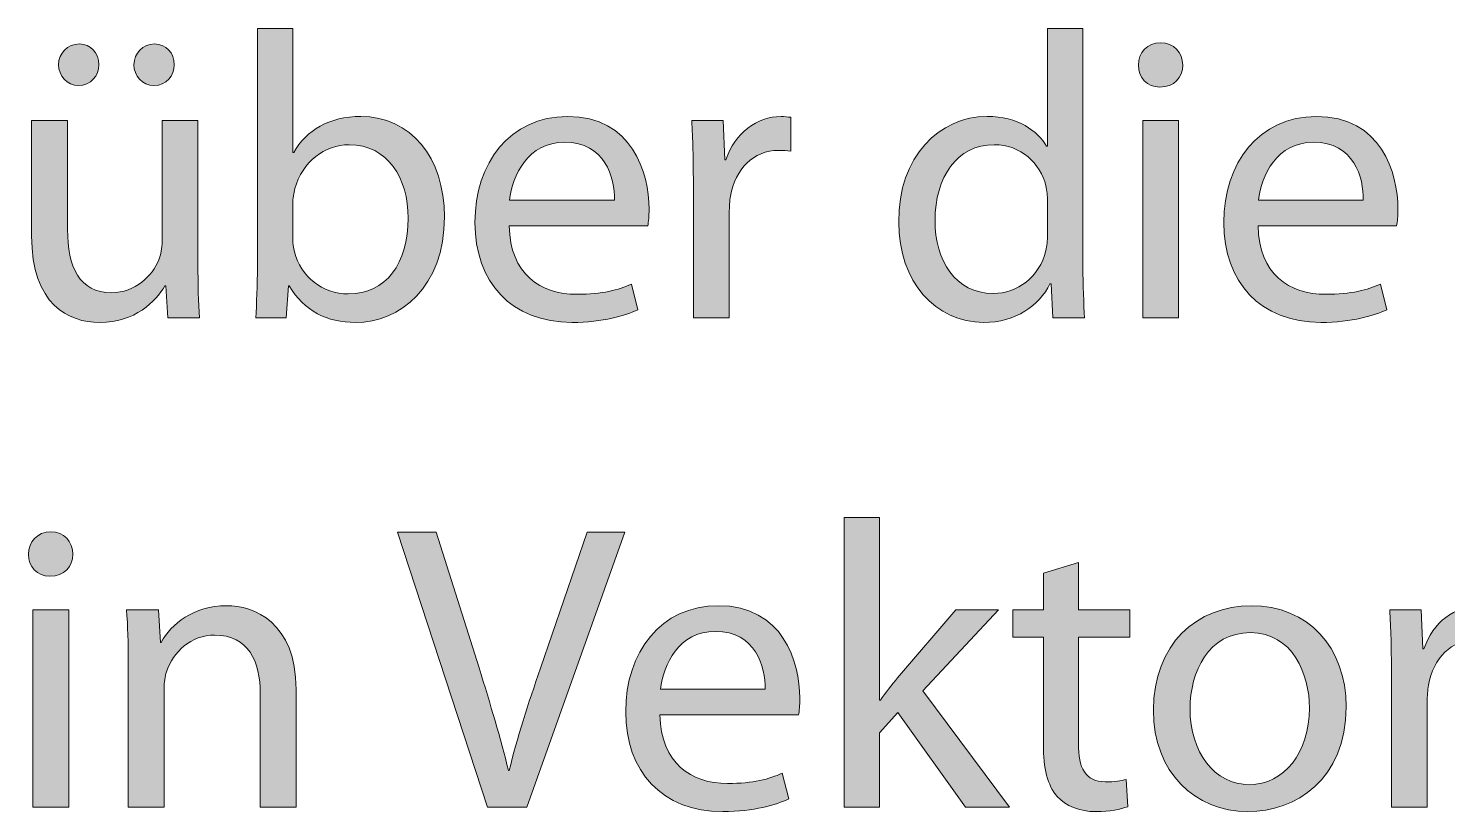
# Model space of a CAD drawing. Header units: inches. Extents: x 0 to 395, y 0 to 191.
# Drawn here: x 327.47 to 344.19, y 106.64 to 115.86 of the extents above; entities that cross this region are included whole.
import ezdxf

# ---------------------------------------------------------------- set-up
doc = ezdxf.new("R2010")
doc.units = ezdxf.units.IN
doc.header["$MEASUREMENT"] = 0
doc.layers.add('Template', color=7, linetype='Continuous')

# ---------------------------------------------------------------- blocks, each defined once
blk = doc.blocks.new('block 4')
at = {"layer": 'Template', "true_color": 0xf6921e}
h = blk.add_hatch(color=30, dxfattribs=at)
h.dxf.hatch_style = 2
edge = h.paths.add_edge_path()
edge.add_spline(control_points=[(330.168, 115.864), (330.168, 115.864), (330.585, 115.864), (330.585, 115.864), (330.585, 115.864), (330.585, 114.404), (330.585, 114.404), (330.585, 114.404), (330.595, 114.404), (330.595, 114.404), (330.744, 114.663), (331.012, 114.827), (331.387, 114.827), (331.968, 114.827), (332.371, 114.346), (332.371, 113.646), (332.371, 112.815), (331.843, 112.402), (331.324, 112.402), (330.989, 112.402), (330.72, 112.532), (330.542, 112.834), (330.542, 112.834), (330.532, 112.834), (330.532, 112.834), (330.532, 112.834), (330.508, 112.455), (330.508, 112.455), (330.508, 112.455), (330.148, 112.455), (330.148, 112.455), (330.158, 112.613), (330.168, 112.849), (330.168, 113.055), (330.168, 113.055), (330.168, 115.864), (330.168, 115.864)], knot_values=[0, 0, 0, 0, 1, 1, 1, 2, 2, 2, 3, 3, 3, 4, 4, 4, 5, 5, 5, 6, 6, 6, 7, 7, 7, 8, 8, 8, 9, 9, 9, 10, 10, 10, 11, 11, 11, 12, 12, 12, 12], degree=3, periodic=1)
edge = h.paths.add_edge_path()
edge.add_spline(control_points=[(330.585, 113.386), (330.585, 113.334), (330.59, 113.281), (330.604, 113.233), (330.681, 112.94), (330.931, 112.738), (331.238, 112.738), (331.685, 112.738), (331.944, 113.098), (331.944, 113.631), (331.944, 114.097), (331.704, 114.495), (331.248, 114.495), (330.964, 114.495), (330.695, 114.294), (330.609, 113.977), (330.595, 113.924), (330.585, 113.867), (330.585, 113.799), (330.585, 113.799), (330.585, 113.386), (330.585, 113.386)], knot_values=[0, 0, 0, 0, 1, 1, 1, 2, 2, 2, 3, 3, 3, 4, 4, 4, 5, 5, 5, 6, 6, 6, 7, 7, 7, 7], degree=3, periodic=1)
h = blk.add_hatch(color=30, dxfattribs=at)
h.dxf.hatch_style = 2
edge = h.paths.add_edge_path()
edge.add_spline(control_points=[(339.892, 115.864), (339.892, 115.864), (339.892, 113.055), (339.892, 113.055), (339.892, 112.849), (339.902, 112.613), (339.912, 112.455), (339.912, 112.455), (339.537, 112.455), (339.537, 112.455), (339.537, 112.455), (339.518, 112.858), (339.518, 112.858), (339.518, 112.858), (339.504, 112.858), (339.504, 112.858), (339.379, 112.599), (339.1, 112.402), (338.721, 112.402), (338.159, 112.402), (337.722, 112.878), (337.722, 113.583), (337.717, 114.356), (338.202, 114.827), (338.764, 114.827), (339.124, 114.827), (339.36, 114.659), (339.465, 114.476), (339.465, 114.476), (339.475, 114.476), (339.475, 114.476), (339.475, 114.476), (339.475, 115.864), (339.475, 115.864), (339.475, 115.864), (339.892, 115.864), (339.892, 115.864)], knot_values=[0, 0, 0, 0, 1, 1, 1, 2, 2, 2, 3, 3, 3, 4, 4, 4, 5, 5, 5, 6, 6, 6, 7, 7, 7, 8, 8, 8, 9, 9, 9, 10, 10, 10, 11, 11, 11, 12, 12, 12, 12], degree=3, periodic=1)
edge = h.paths.add_edge_path()
edge.add_spline(control_points=[(339.475, 113.833), (339.475, 113.886), (339.47, 113.958), (339.456, 114.011), (339.393, 114.274), (339.163, 114.495), (338.846, 114.495), (338.409, 114.495), (338.15, 114.111), (338.15, 113.602), (338.15, 113.132), (338.385, 112.743), (338.836, 112.743), (339.119, 112.743), (339.379, 112.935), (339.456, 113.247), (339.47, 113.305), (339.475, 113.362), (339.475, 113.429), (339.475, 113.429), (339.475, 113.833), (339.475, 113.833)], knot_values=[0, 0, 0, 0, 1, 1, 1, 2, 2, 2, 3, 3, 3, 4, 4, 4, 5, 5, 5, 6, 6, 6, 7, 7, 7, 7], degree=3, periodic=1)
h = blk.add_hatch(color=30, dxfattribs=at)
h.dxf.hatch_style = 2
edge = h.paths.add_edge_path()
edge.add_spline(control_points=[(341.068, 115.432), (341.068, 115.288), (340.967, 115.173), (340.799, 115.173), (340.646, 115.173), (340.545, 115.288), (340.545, 115.432), (340.545, 115.576), (340.65, 115.696), (340.809, 115.696), (340.962, 115.696), (341.068, 115.581), (341.068, 115.432)], knot_values=[0, 0, 0, 0, 1, 1, 1, 2, 2, 2, 3, 3, 3, 4, 4, 4, 4], degree=3, periodic=1)
h.paths.add_polyline_path([(340.597, 112.455), (340.597, 114.779), (341.02, 114.779), (341.02, 112.455)])
h = blk.add_hatch(color=30, dxfattribs=at)
h.dxf.hatch_style = 2
edge = h.paths.add_edge_path()
edge.add_spline(control_points=[(329.467, 113.094), (329.467, 112.849), (329.472, 112.637), (329.486, 112.455), (329.486, 112.455), (329.112, 112.455), (329.112, 112.455), (329.112, 112.455), (329.088, 112.834), (329.088, 112.834), (329.088, 112.834), (329.078, 112.834), (329.078, 112.834), (328.973, 112.647), (328.723, 112.402), (328.31, 112.402), (327.945, 112.402), (327.508, 112.608), (327.508, 113.42), (327.508, 113.42), (327.508, 114.779), (327.508, 114.779), (327.508, 114.779), (327.931, 114.779), (327.931, 114.779), (327.931, 114.779), (327.931, 113.497), (327.931, 113.497), (327.931, 113.055), (328.07, 112.752), (328.449, 112.752), (328.732, 112.752), (328.929, 112.95), (329.006, 113.141), (329.03, 113.199), (329.045, 113.276), (329.045, 113.357), (329.045, 113.357), (329.045, 114.779), (329.045, 114.779), (329.045, 114.779), (329.467, 114.779), (329.467, 114.779), (329.467, 114.779), (329.467, 113.094), (329.467, 113.094)], knot_values=[0, 0, 0, 0, 1, 1, 1, 2, 2, 2, 3, 3, 3, 4, 4, 4, 5, 5, 5, 6, 6, 6, 7, 7, 7, 8, 8, 8, 9, 9, 9, 10, 10, 10, 11, 11, 11, 12, 12, 12, 13, 13, 13, 14, 14, 14, 15, 15, 15, 15], degree=3, periodic=1)
edge = h.paths.add_edge_path()
edge.add_spline(control_points=[(327.825, 115.437), (327.825, 115.571), (327.931, 115.681), (328.07, 115.681), (328.2, 115.681), (328.3, 115.576), (328.3, 115.437), (328.3, 115.307), (328.205, 115.192), (328.061, 115.192), (327.926, 115.192), (327.825, 115.307), (327.825, 115.437)], knot_values=[0, 0, 0, 0, 1, 1, 1, 2, 2, 2, 3, 3, 3, 4, 4, 4, 4], degree=3, periodic=1)
edge = h.paths.add_edge_path()
edge.add_spline(control_points=[(328.713, 115.437), (328.713, 115.571), (328.819, 115.681), (328.954, 115.681), (329.088, 115.681), (329.189, 115.576), (329.189, 115.437), (329.189, 115.307), (329.093, 115.192), (328.949, 115.192), (328.81, 115.192), (328.713, 115.307), (328.713, 115.437)], knot_values=[0, 0, 0, 0, 1, 1, 1, 2, 2, 2, 3, 3, 3, 4, 4, 4, 4], degree=3, periodic=1)
h = blk.add_hatch(color=30, dxfattribs=at)
h.dxf.hatch_style = 2
edge = h.paths.add_edge_path()
edge.add_spline(control_points=[(333.134, 113.54), (333.143, 112.968), (333.504, 112.733), (333.931, 112.733), (334.234, 112.733), (334.421, 112.786), (334.574, 112.853), (334.574, 112.853), (334.651, 112.551), (334.651, 112.551), (334.502, 112.484), (334.243, 112.402), (333.873, 112.402), (333.158, 112.402), (332.73, 112.878), (332.73, 113.578), (332.73, 114.279), (333.143, 114.827), (333.82, 114.827), (334.584, 114.827), (334.781, 114.164), (334.781, 113.737), (334.781, 113.65), (334.776, 113.588), (334.766, 113.54), (334.766, 113.54), (333.134, 113.54), (333.134, 113.54)], knot_values=[0, 0, 0, 0, 1, 1, 1, 2, 2, 2, 3, 3, 3, 4, 4, 4, 5, 5, 5, 6, 6, 6, 7, 7, 7, 8, 8, 8, 9, 9, 9, 9], degree=3, periodic=1)
edge = h.paths.add_edge_path()
edge.add_spline(control_points=[(334.373, 113.842), (334.378, 114.107), (334.262, 114.524), (333.787, 114.524), (333.355, 114.524), (333.172, 114.135), (333.139, 113.842), (333.139, 113.842), (334.373, 113.842), (334.373, 113.842)], knot_values=[0, 0, 0, 0, 1, 1, 1, 2, 2, 2, 3, 3, 3, 3], degree=3, periodic=1)
h = blk.add_hatch(color=30, dxfattribs=at)
h.dxf.hatch_style = 2
edge = h.paths.add_edge_path()
edge.add_spline(control_points=[(335.303, 114.054), (335.303, 114.328), (335.298, 114.563), (335.284, 114.779), (335.284, 114.779), (335.654, 114.779), (335.654, 114.779), (335.654, 114.779), (335.673, 114.318), (335.673, 114.318), (335.673, 114.318), (335.687, 114.318), (335.687, 114.318), (335.793, 114.63), (336.052, 114.827), (336.336, 114.827), (336.379, 114.827), (336.412, 114.822), (336.451, 114.817), (336.451, 114.817), (336.451, 114.418), (336.451, 114.418), (336.407, 114.428), (336.364, 114.428), (336.307, 114.428), (336.009, 114.428), (335.798, 114.207), (335.74, 113.89), (335.731, 113.833), (335.726, 113.761), (335.726, 113.694), (335.726, 113.694), (335.726, 112.455), (335.726, 112.455), (335.726, 112.455), (335.303, 112.455), (335.303, 112.455), (335.303, 112.455), (335.303, 114.054), (335.303, 114.054)], knot_values=[0, 0, 0, 0, 1, 1, 1, 2, 2, 2, 3, 3, 3, 4, 4, 4, 5, 5, 5, 6, 6, 6, 7, 7, 7, 8, 8, 8, 9, 9, 9, 10, 10, 10, 11, 11, 11, 12, 12, 12, 13, 13, 13, 13], degree=3, periodic=1)
h = blk.add_hatch(color=30, dxfattribs=at)
h.dxf.hatch_style = 2
edge = h.paths.add_edge_path()
edge.add_spline(control_points=[(341.956, 113.54), (341.965, 112.968), (342.325, 112.733), (342.753, 112.733), (343.055, 112.733), (343.242, 112.786), (343.396, 112.853), (343.396, 112.853), (343.473, 112.551), (343.473, 112.551), (343.324, 112.484), (343.065, 112.402), (342.695, 112.402), (341.98, 112.402), (341.552, 112.878), (341.552, 113.578), (341.552, 114.279), (341.965, 114.827), (342.642, 114.827), (343.406, 114.827), (343.603, 114.164), (343.603, 113.737), (343.603, 113.65), (343.598, 113.588), (343.588, 113.54), (343.588, 113.54), (341.956, 113.54), (341.956, 113.54)], knot_values=[0, 0, 0, 0, 1, 1, 1, 2, 2, 2, 3, 3, 3, 4, 4, 4, 5, 5, 5, 6, 6, 6, 7, 7, 7, 8, 8, 8, 9, 9, 9, 9], degree=3, periodic=1)
edge = h.paths.add_edge_path()
edge.add_spline(control_points=[(343.195, 113.842), (343.199, 114.107), (343.084, 114.524), (342.609, 114.524), (342.177, 114.524), (341.994, 114.135), (341.961, 113.842), (341.961, 113.842), (343.195, 113.842), (343.195, 113.842)], knot_values=[0, 0, 0, 0, 1, 1, 1, 2, 2, 2, 3, 3, 3, 3], degree=3, periodic=1)
h = blk.add_hatch(color=30, dxfattribs=at)
h.dxf.hatch_style = 2
edge = h.paths.add_edge_path()
edge.add_spline(control_points=[(337.497, 107.953), (337.497, 107.953), (337.506, 107.953), (337.506, 107.953), (337.564, 108.035), (337.641, 108.135), (337.708, 108.217), (337.708, 108.217), (338.395, 109.019), (338.395, 109.019), (338.395, 109.019), (338.899, 109.019), (338.899, 109.019), (338.899, 109.019), (338.006, 108.063), (338.006, 108.063), (338.006, 108.063), (339.028, 106.695), (339.028, 106.695), (339.028, 106.695), (338.51, 106.695), (338.51, 106.695), (338.51, 106.695), (337.713, 107.809), (337.713, 107.809), (337.713, 107.809), (337.497, 107.569), (337.497, 107.569), (337.497, 107.569), (337.497, 106.695), (337.497, 106.695), (337.497, 106.695), (337.079, 106.695), (337.079, 106.695), (337.079, 106.695), (337.079, 110.104), (337.079, 110.104), (337.079, 110.104), (337.497, 110.104), (337.497, 110.104), (337.497, 110.104), (337.497, 107.953), (337.497, 107.953)], knot_values=[0, 0, 0, 0, 1, 1, 1, 2, 2, 2, 3, 3, 3, 4, 4, 4, 5, 5, 5, 6, 6, 6, 7, 7, 7, 8, 8, 8, 9, 9, 9, 10, 10, 10, 11, 11, 11, 12, 12, 12, 13, 13, 13, 14, 14, 14, 14], degree=3, periodic=1)
h = blk.add_hatch(color=30, dxfattribs=at)
h.dxf.hatch_style = 2
edge = h.paths.add_edge_path()
edge.add_spline(control_points=[(327.993, 109.672), (327.993, 109.528), (327.892, 109.413), (327.724, 109.413), (327.571, 109.413), (327.47, 109.528), (327.47, 109.672), (327.47, 109.816), (327.576, 109.936), (327.734, 109.936), (327.888, 109.936), (327.993, 109.821), (327.993, 109.672)], knot_values=[0, 0, 0, 0, 1, 1, 1, 2, 2, 2, 3, 3, 3, 4, 4, 4, 4], degree=3, periodic=1)
h.paths.add_polyline_path([(327.522, 106.695), (327.522, 109.019), (327.945, 109.019), (327.945, 106.695)])
h = blk.add_hatch(color=30, dxfattribs=at)
h.dxf.hatch_style = 2
edge = h.paths.add_edge_path()
edge.add_spline(control_points=[(332.88, 106.695), (332.88, 106.695), (331.819, 109.931), (331.819, 109.931), (331.819, 109.931), (332.275, 109.931), (332.275, 109.931), (332.275, 109.931), (332.779, 108.337), (332.779, 108.337), (332.913, 107.9), (333.033, 107.506), (333.124, 107.127), (333.124, 107.127), (333.134, 107.127), (333.134, 107.127), (333.225, 107.502), (333.355, 107.91), (333.504, 108.332), (333.504, 108.332), (334.051, 109.931), (334.051, 109.931), (334.051, 109.931), (334.497, 109.931), (334.497, 109.931), (334.497, 109.931), (333.341, 106.695), (333.341, 106.695), (333.341, 106.695), (332.88, 106.695), (332.88, 106.695)], knot_values=[0, 0, 0, 0, 1, 1, 1, 2, 2, 2, 3, 3, 3, 4, 4, 4, 5, 5, 5, 6, 6, 6, 7, 7, 7, 8, 8, 8, 9, 9, 9, 10, 10, 10, 10], degree=3, periodic=1)
h = blk.add_hatch(color=30, dxfattribs=at)
h.dxf.hatch_style = 2
edge = h.paths.add_edge_path()
edge.add_spline(control_points=[(339.839, 109.576), (339.839, 109.576), (339.839, 109.019), (339.839, 109.019), (339.839, 109.019), (340.444, 109.019), (340.444, 109.019), (340.444, 109.019), (340.444, 108.697), (340.444, 108.697), (340.444, 108.697), (339.839, 108.697), (339.839, 108.697), (339.839, 108.697), (339.839, 107.444), (339.839, 107.444), (339.839, 107.156), (339.921, 106.993), (340.156, 106.993), (340.271, 106.993), (340.339, 107.002), (340.401, 107.022), (340.401, 107.022), (340.42, 106.7), (340.42, 106.7), (340.339, 106.671), (340.209, 106.642), (340.046, 106.642), (339.849, 106.642), (339.691, 106.709), (339.59, 106.82), (339.474, 106.95), (339.426, 107.156), (339.426, 107.429), (339.426, 107.429), (339.426, 108.697), (339.426, 108.697), (339.426, 108.697), (339.066, 108.697), (339.066, 108.697), (339.066, 108.697), (339.066, 109.019), (339.066, 109.019), (339.066, 109.019), (339.426, 109.019), (339.426, 109.019), (339.426, 109.019), (339.426, 109.451), (339.426, 109.451), (339.426, 109.451), (339.839, 109.576), (339.839, 109.576)], knot_values=[0, 0, 0, 0, 1, 1, 1, 2, 2, 2, 3, 3, 3, 4, 4, 4, 5, 5, 5, 6, 6, 6, 7, 7, 7, 8, 8, 8, 9, 9, 9, 10, 10, 10, 11, 11, 11, 12, 12, 12, 13, 13, 13, 14, 14, 14, 15, 15, 15, 16, 16, 16, 17, 17, 17, 17], degree=3, periodic=1)
h = blk.add_hatch(color=30, dxfattribs=at)
h.dxf.hatch_style = 2
edge = h.paths.add_edge_path()
edge.add_spline(control_points=[(328.646, 108.39), (328.646, 108.635), (328.641, 108.827), (328.626, 109.019), (328.626, 109.019), (329.001, 109.019), (329.001, 109.019), (329.001, 109.019), (329.025, 108.635), (329.025, 108.635), (329.025, 108.635), (329.035, 108.635), (329.035, 108.635), (329.15, 108.851), (329.419, 109.067), (329.803, 109.067), (330.125, 109.067), (330.624, 108.875), (330.624, 108.078), (330.624, 108.078), (330.624, 106.695), (330.624, 106.695), (330.624, 106.695), (330.201, 106.695), (330.201, 106.695), (330.201, 106.695), (330.201, 108.035), (330.201, 108.035), (330.201, 108.409), (330.062, 108.721), (329.664, 108.721), (329.39, 108.721), (329.174, 108.524), (329.097, 108.289), (329.078, 108.236), (329.068, 108.164), (329.068, 108.092), (329.068, 108.092), (329.068, 106.695), (329.068, 106.695), (329.068, 106.695), (328.646, 106.695), (328.646, 106.695), (328.646, 106.695), (328.646, 108.39), (328.646, 108.39)], knot_values=[0, 0, 0, 0, 1, 1, 1, 2, 2, 2, 3, 3, 3, 4, 4, 4, 5, 5, 5, 6, 6, 6, 7, 7, 7, 8, 8, 8, 9, 9, 9, 10, 10, 10, 11, 11, 11, 12, 12, 12, 13, 13, 13, 14, 14, 14, 15, 15, 15, 15], degree=3, periodic=1)
h = blk.add_hatch(color=30, dxfattribs=at)
h.dxf.hatch_style = 2
edge = h.paths.add_edge_path()
edge.add_spline(control_points=[(334.91, 107.78), (334.919, 107.209), (335.279, 106.973), (335.707, 106.973), (336.009, 106.973), (336.197, 107.026), (336.35, 107.094), (336.35, 107.094), (336.427, 106.791), (336.427, 106.791), (336.278, 106.724), (336.019, 106.642), (335.649, 106.642), (334.934, 106.642), (334.506, 107.117), (334.506, 107.818), (334.506, 108.519), (334.919, 109.067), (335.596, 109.067), (336.36, 109.067), (336.557, 108.404), (336.557, 107.977), (336.557, 107.89), (336.552, 107.828), (336.542, 107.78), (336.542, 107.78), (334.91, 107.78), (334.91, 107.78)], knot_values=[0, 0, 0, 0, 1, 1, 1, 2, 2, 2, 3, 3, 3, 4, 4, 4, 5, 5, 5, 6, 6, 6, 7, 7, 7, 8, 8, 8, 9, 9, 9, 9], degree=3, periodic=1)
edge = h.paths.add_edge_path()
edge.add_spline(control_points=[(336.149, 108.083), (336.153, 108.347), (336.038, 108.764), (335.563, 108.764), (335.131, 108.764), (334.948, 108.375), (334.915, 108.083), (334.915, 108.083), (336.149, 108.083), (336.149, 108.083)], knot_values=[0, 0, 0, 0, 1, 1, 1, 2, 2, 2, 3, 3, 3, 3], degree=3, periodic=1)
h = blk.add_hatch(color=30, dxfattribs=at)
h.dxf.hatch_style = 2
edge = h.paths.add_edge_path()
edge.add_spline(control_points=[(342.993, 107.876), (342.993, 107.017), (342.393, 106.642), (341.836, 106.642), (341.212, 106.642), (340.722, 107.103), (340.722, 107.838), (340.722, 108.611), (341.236, 109.067), (341.875, 109.067), (342.542, 109.067), (342.993, 108.582), (342.993, 107.876)], knot_values=[0, 0, 0, 0, 1, 1, 1, 2, 2, 2, 3, 3, 3, 4, 4, 4, 4], degree=3, periodic=1)
edge = h.paths.add_edge_path()
edge.add_spline(control_points=[(341.154, 107.852), (341.154, 107.343), (341.442, 106.959), (341.855, 106.959), (342.259, 106.959), (342.561, 107.338), (342.561, 107.862), (342.561, 108.256), (342.364, 108.75), (341.865, 108.75), (341.37, 108.75), (341.154, 108.289), (341.154, 107.852)], knot_values=[0, 0, 0, 0, 1, 1, 1, 2, 2, 2, 3, 3, 3, 4, 4, 4, 4], degree=3, periodic=1)
h = blk.add_hatch(color=30, dxfattribs=at)
h.dxf.hatch_style = 2
edge = h.paths.add_edge_path()
edge.add_spline(control_points=[(343.526, 108.294), (343.526, 108.568), (343.521, 108.803), (343.506, 109.019), (343.506, 109.019), (343.876, 109.019), (343.876, 109.019), (343.876, 109.019), (343.895, 108.558), (343.895, 108.558), (343.895, 108.558), (343.909, 108.558), (343.909, 108.558), (344.015, 108.87), (344.275, 109.067), (344.558, 109.067), (344.601, 109.067), (344.635, 109.062), (344.673, 109.057), (344.673, 109.057), (344.673, 108.659), (344.673, 108.659), (344.63, 108.668), (344.587, 108.668), (344.529, 108.668), (344.231, 108.668), (344.02, 108.447), (343.962, 108.131), (343.953, 108.073), (343.948, 108.001), (343.948, 107.934), (343.948, 107.934), (343.948, 106.695), (343.948, 106.695), (343.948, 106.695), (343.526, 106.695), (343.526, 106.695), (343.526, 106.695), (343.526, 108.294), (343.526, 108.294)], knot_values=[0, 0, 0, 0, 1, 1, 1, 2, 2, 2, 3, 3, 3, 4, 4, 4, 5, 5, 5, 6, 6, 6, 7, 7, 7, 8, 8, 8, 9, 9, 9, 10, 10, 10, 11, 11, 11, 12, 12, 12, 13, 13, 13, 13], degree=3, periodic=1)
at = {"layer": 'Template', "lineweight": 0}
for points in [[(340.597, 112.455), (340.597, 114.779), (341.02, 114.779), (341.02, 112.455), (340.597, 112.455)], [(327.522, 106.695), (327.522, 109.019), (327.945, 109.019), (327.945, 106.695), (327.522, 106.695)]]:
    blk.add_lwpolyline(points, dxfattribs=at)
for points, knots in [([(330.168, 115.864), (330.168, 115.864), (330.585, 115.864), (330.585, 115.864), (330.585, 115.864), (330.585, 114.404), (330.585, 114.404), (330.585, 114.404), (330.595, 114.404), (330.595, 114.404), (330.744, 114.663), (331.012, 114.827), (331.387, 114.827), (331.968, 114.827), (332.371, 114.346), (332.371, 113.646), (332.371, 112.815), (331.843, 112.402), (331.324, 112.402), (330.989, 112.402), (330.72, 112.532), (330.542, 112.834), (330.542, 112.834), (330.532, 112.834), (330.532, 112.834), (330.532, 112.834), (330.508, 112.455), (330.508, 112.455), (330.508, 112.455), (330.148, 112.455), (330.148, 112.455), (330.158, 112.613), (330.168, 112.849), (330.168, 113.055), (330.168, 113.055), (330.168, 115.864), (330.168, 115.864)], [0, 0, 0, 0, 1, 1, 1, 2, 2, 2, 3, 3, 3, 4, 4, 4, 5, 5, 5, 6, 6, 6, 7, 7, 7, 8, 8, 8, 9, 9, 9, 10, 10, 10, 11, 11, 11, 12, 12, 12, 12]), ([(339.892, 115.864), (339.892, 115.864), (339.892, 113.055), (339.892, 113.055), (339.892, 112.849), (339.902, 112.613), (339.912, 112.455), (339.912, 112.455), (339.537, 112.455), (339.537, 112.455), (339.537, 112.455), (339.518, 112.858), (339.518, 112.858), (339.518, 112.858), (339.504, 112.858), (339.504, 112.858), (339.379, 112.599), (339.1, 112.402), (338.721, 112.402), (338.159, 112.402), (337.722, 112.878), (337.722, 113.583), (337.717, 114.356), (338.202, 114.827), (338.764, 114.827), (339.124, 114.827), (339.36, 114.659), (339.465, 114.476), (339.465, 114.476), (339.475, 114.476), (339.475, 114.476), (339.475, 114.476), (339.475, 115.864), (339.475, 115.864), (339.475, 115.864), (339.892, 115.864), (339.892, 115.864)], [0, 0, 0, 0, 1, 1, 1, 2, 2, 2, 3, 3, 3, 4, 4, 4, 5, 5, 5, 6, 6, 6, 7, 7, 7, 8, 8, 8, 9, 9, 9, 10, 10, 10, 11, 11, 11, 12, 12, 12, 12]), ([(341.068, 115.432), (341.068, 115.288), (340.967, 115.173), (340.799, 115.173), (340.646, 115.173), (340.545, 115.288), (340.545, 115.432), (340.545, 115.576), (340.65, 115.696), (340.809, 115.696), (340.962, 115.696), (341.068, 115.581), (341.068, 115.432)], [0, 0, 0, 0, 1, 1, 1, 2, 2, 2, 3, 3, 3, 4, 4, 4, 4]), ([(327.825, 115.437), (327.825, 115.571), (327.931, 115.681), (328.07, 115.681), (328.2, 115.681), (328.3, 115.576), (328.3, 115.437), (328.3, 115.307), (328.205, 115.192), (328.061, 115.192), (327.926, 115.192), (327.825, 115.307), (327.825, 115.437)], [0, 0, 0, 0, 1, 1, 1, 2, 2, 2, 3, 3, 3, 4, 4, 4, 4]), ([(328.713, 115.437), (328.713, 115.571), (328.819, 115.681), (328.954, 115.681), (329.088, 115.681), (329.189, 115.576), (329.189, 115.437), (329.189, 115.307), (329.093, 115.192), (328.949, 115.192), (328.81, 115.192), (328.713, 115.307), (328.713, 115.437)], [0, 0, 0, 0, 1, 1, 1, 2, 2, 2, 3, 3, 3, 4, 4, 4, 4]), ([(329.467, 113.094), (329.467, 112.849), (329.472, 112.637), (329.486, 112.455), (329.486, 112.455), (329.112, 112.455), (329.112, 112.455), (329.112, 112.455), (329.088, 112.834), (329.088, 112.834), (329.088, 112.834), (329.078, 112.834), (329.078, 112.834), (328.973, 112.647), (328.723, 112.402), (328.31, 112.402), (327.945, 112.402), (327.508, 112.608), (327.508, 113.42), (327.508, 113.42), (327.508, 114.779), (327.508, 114.779), (327.508, 114.779), (327.931, 114.779), (327.931, 114.779), (327.931, 114.779), (327.931, 113.497), (327.931, 113.497), (327.931, 113.055), (328.07, 112.752), (328.449, 112.752), (328.732, 112.752), (328.929, 112.95), (329.006, 113.141), (329.03, 113.199), (329.045, 113.276), (329.045, 113.357), (329.045, 113.357), (329.045, 114.779), (329.045, 114.779), (329.045, 114.779), (329.467, 114.779), (329.467, 114.779), (329.467, 114.779), (329.467, 113.094), (329.467, 113.094)], [0, 0, 0, 0, 1, 1, 1, 2, 2, 2, 3, 3, 3, 4, 4, 4, 5, 5, 5, 6, 6, 6, 7, 7, 7, 8, 8, 8, 9, 9, 9, 10, 10, 10, 11, 11, 11, 12, 12, 12, 13, 13, 13, 14, 14, 14, 15, 15, 15, 15]), ([(333.134, 113.54), (333.143, 112.968), (333.504, 112.733), (333.931, 112.733), (334.234, 112.733), (334.421, 112.786), (334.574, 112.853), (334.574, 112.853), (334.651, 112.551), (334.651, 112.551), (334.502, 112.484), (334.243, 112.402), (333.873, 112.402), (333.158, 112.402), (332.73, 112.878), (332.73, 113.578), (332.73, 114.279), (333.143, 114.827), (333.82, 114.827), (334.584, 114.827), (334.781, 114.164), (334.781, 113.737), (334.781, 113.65), (334.776, 113.588), (334.766, 113.54), (334.766, 113.54), (333.134, 113.54), (333.134, 113.54)], [0, 0, 0, 0, 1, 1, 1, 2, 2, 2, 3, 3, 3, 4, 4, 4, 5, 5, 5, 6, 6, 6, 7, 7, 7, 8, 8, 8, 9, 9, 9, 9]), ([(335.303, 114.054), (335.303, 114.328), (335.298, 114.563), (335.284, 114.779), (335.284, 114.779), (335.654, 114.779), (335.654, 114.779), (335.654, 114.779), (335.673, 114.318), (335.673, 114.318), (335.673, 114.318), (335.687, 114.318), (335.687, 114.318), (335.793, 114.63), (336.052, 114.827), (336.336, 114.827), (336.379, 114.827), (336.412, 114.822), (336.451, 114.817), (336.451, 114.817), (336.451, 114.418), (336.451, 114.418), (336.407, 114.428), (336.364, 114.428), (336.307, 114.428), (336.009, 114.428), (335.798, 114.207), (335.74, 113.89), (335.731, 113.833), (335.726, 113.761), (335.726, 113.694), (335.726, 113.694), (335.726, 112.455), (335.726, 112.455), (335.726, 112.455), (335.303, 112.455), (335.303, 112.455), (335.303, 112.455), (335.303, 114.054), (335.303, 114.054)], [0, 0, 0, 0, 1, 1, 1, 2, 2, 2, 3, 3, 3, 4, 4, 4, 5, 5, 5, 6, 6, 6, 7, 7, 7, 8, 8, 8, 9, 9, 9, 10, 10, 10, 11, 11, 11, 12, 12, 12, 13, 13, 13, 13]), ([(341.956, 113.54), (341.965, 112.968), (342.325, 112.733), (342.753, 112.733), (343.055, 112.733), (343.242, 112.786), (343.396, 112.853), (343.396, 112.853), (343.473, 112.551), (343.473, 112.551), (343.324, 112.484), (343.065, 112.402), (342.695, 112.402), (341.98, 112.402), (341.552, 112.878), (341.552, 113.578), (341.552, 114.279), (341.965, 114.827), (342.642, 114.827), (343.406, 114.827), (343.603, 114.164), (343.603, 113.737), (343.603, 113.65), (343.598, 113.588), (343.588, 113.54), (343.588, 113.54), (341.956, 113.54), (341.956, 113.54)], [0, 0, 0, 0, 1, 1, 1, 2, 2, 2, 3, 3, 3, 4, 4, 4, 5, 5, 5, 6, 6, 6, 7, 7, 7, 8, 8, 8, 9, 9, 9, 9]), ([(334.373, 113.842), (334.378, 114.107), (334.262, 114.524), (333.787, 114.524), (333.355, 114.524), (333.172, 114.135), (333.139, 113.842), (333.139, 113.842), (334.373, 113.842), (334.373, 113.842)], [0, 0, 0, 0, 1, 1, 1, 2, 2, 2, 3, 3, 3, 3]), ([(343.195, 113.842), (343.199, 114.107), (343.084, 114.524), (342.609, 114.524), (342.177, 114.524), (341.994, 114.135), (341.961, 113.842), (341.961, 113.842), (343.195, 113.842), (343.195, 113.842)], [0, 0, 0, 0, 1, 1, 1, 2, 2, 2, 3, 3, 3, 3]), ([(330.585, 113.386), (330.585, 113.334), (330.59, 113.281), (330.604, 113.233), (330.681, 112.94), (330.931, 112.738), (331.238, 112.738), (331.685, 112.738), (331.944, 113.098), (331.944, 113.631), (331.944, 114.097), (331.704, 114.495), (331.248, 114.495), (330.964, 114.495), (330.695, 114.294), (330.609, 113.977), (330.595, 113.924), (330.585, 113.867), (330.585, 113.799), (330.585, 113.799), (330.585, 113.386), (330.585, 113.386)], [0, 0, 0, 0, 1, 1, 1, 2, 2, 2, 3, 3, 3, 4, 4, 4, 5, 5, 5, 6, 6, 6, 7, 7, 7, 7]), ([(339.475, 113.833), (339.475, 113.886), (339.47, 113.958), (339.456, 114.011), (339.393, 114.274), (339.163, 114.495), (338.846, 114.495), (338.409, 114.495), (338.15, 114.111), (338.15, 113.602), (338.15, 113.132), (338.385, 112.743), (338.836, 112.743), (339.119, 112.743), (339.379, 112.935), (339.456, 113.247), (339.47, 113.305), (339.475, 113.362), (339.475, 113.429), (339.475, 113.429), (339.475, 113.833), (339.475, 113.833)], [0, 0, 0, 0, 1, 1, 1, 2, 2, 2, 3, 3, 3, 4, 4, 4, 5, 5, 5, 6, 6, 6, 7, 7, 7, 7]), ([(337.497, 107.953), (337.497, 107.953), (337.506, 107.953), (337.506, 107.953), (337.564, 108.035), (337.641, 108.135), (337.708, 108.217), (337.708, 108.217), (338.395, 109.019), (338.395, 109.019), (338.395, 109.019), (338.899, 109.019), (338.899, 109.019), (338.899, 109.019), (338.006, 108.063), (338.006, 108.063), (338.006, 108.063), (339.028, 106.695), (339.028, 106.695), (339.028, 106.695), (338.51, 106.695), (338.51, 106.695), (338.51, 106.695), (337.713, 107.809), (337.713, 107.809), (337.713, 107.809), (337.497, 107.569), (337.497, 107.569), (337.497, 107.569), (337.497, 106.695), (337.497, 106.695), (337.497, 106.695), (337.079, 106.695), (337.079, 106.695), (337.079, 106.695), (337.079, 110.104), (337.079, 110.104), (337.079, 110.104), (337.497, 110.104), (337.497, 110.104), (337.497, 110.104), (337.497, 107.953), (337.497, 107.953)], [0, 0, 0, 0, 1, 1, 1, 2, 2, 2, 3, 3, 3, 4, 4, 4, 5, 5, 5, 6, 6, 6, 7, 7, 7, 8, 8, 8, 9, 9, 9, 10, 10, 10, 11, 11, 11, 12, 12, 12, 13, 13, 13, 14, 14, 14, 14]), ([(327.993, 109.672), (327.993, 109.528), (327.892, 109.413), (327.724, 109.413), (327.571, 109.413), (327.47, 109.528), (327.47, 109.672), (327.47, 109.816), (327.576, 109.936), (327.734, 109.936), (327.888, 109.936), (327.993, 109.821), (327.993, 109.672)], [0, 0, 0, 0, 1, 1, 1, 2, 2, 2, 3, 3, 3, 4, 4, 4, 4]), ([(332.88, 106.695), (332.88, 106.695), (331.819, 109.931), (331.819, 109.931), (331.819, 109.931), (332.275, 109.931), (332.275, 109.931), (332.275, 109.931), (332.779, 108.337), (332.779, 108.337), (332.913, 107.9), (333.033, 107.506), (333.124, 107.127), (333.124, 107.127), (333.134, 107.127), (333.134, 107.127), (333.225, 107.502), (333.355, 107.91), (333.504, 108.332), (333.504, 108.332), (334.051, 109.931), (334.051, 109.931), (334.051, 109.931), (334.497, 109.931), (334.497, 109.931), (334.497, 109.931), (333.341, 106.695), (333.341, 106.695), (333.341, 106.695), (332.88, 106.695), (332.88, 106.695)], [0, 0, 0, 0, 1, 1, 1, 2, 2, 2, 3, 3, 3, 4, 4, 4, 5, 5, 5, 6, 6, 6, 7, 7, 7, 8, 8, 8, 9, 9, 9, 10, 10, 10, 10]), ([(339.839, 109.576), (339.839, 109.576), (339.839, 109.019), (339.839, 109.019), (339.839, 109.019), (340.444, 109.019), (340.444, 109.019), (340.444, 109.019), (340.444, 108.697), (340.444, 108.697), (340.444, 108.697), (339.839, 108.697), (339.839, 108.697), (339.839, 108.697), (339.839, 107.444), (339.839, 107.444), (339.839, 107.156), (339.921, 106.993), (340.156, 106.993), (340.271, 106.993), (340.339, 107.002), (340.401, 107.022), (340.401, 107.022), (340.42, 106.7), (340.42, 106.7), (340.339, 106.671), (340.209, 106.642), (340.046, 106.642), (339.849, 106.642), (339.691, 106.709), (339.59, 106.82), (339.474, 106.95), (339.426, 107.156), (339.426, 107.429), (339.426, 107.429), (339.426, 108.697), (339.426, 108.697), (339.426, 108.697), (339.066, 108.697), (339.066, 108.697), (339.066, 108.697), (339.066, 109.019), (339.066, 109.019), (339.066, 109.019), (339.426, 109.019), (339.426, 109.019), (339.426, 109.019), (339.426, 109.451), (339.426, 109.451), (339.426, 109.451), (339.839, 109.576), (339.839, 109.576)], [0, 0, 0, 0, 1, 1, 1, 2, 2, 2, 3, 3, 3, 4, 4, 4, 5, 5, 5, 6, 6, 6, 7, 7, 7, 8, 8, 8, 9, 9, 9, 10, 10, 10, 11, 11, 11, 12, 12, 12, 13, 13, 13, 14, 14, 14, 15, 15, 15, 16, 16, 16, 17, 17, 17, 17]), ([(328.646, 108.39), (328.646, 108.635), (328.641, 108.827), (328.626, 109.019), (328.626, 109.019), (329.001, 109.019), (329.001, 109.019), (329.001, 109.019), (329.025, 108.635), (329.025, 108.635), (329.025, 108.635), (329.035, 108.635), (329.035, 108.635), (329.15, 108.851), (329.419, 109.067), (329.803, 109.067), (330.125, 109.067), (330.624, 108.875), (330.624, 108.078), (330.624, 108.078), (330.624, 106.695), (330.624, 106.695), (330.624, 106.695), (330.201, 106.695), (330.201, 106.695), (330.201, 106.695), (330.201, 108.035), (330.201, 108.035), (330.201, 108.409), (330.062, 108.721), (329.664, 108.721), (329.39, 108.721), (329.174, 108.524), (329.097, 108.289), (329.078, 108.236), (329.068, 108.164), (329.068, 108.092), (329.068, 108.092), (329.068, 106.695), (329.068, 106.695), (329.068, 106.695), (328.646, 106.695), (328.646, 106.695), (328.646, 106.695), (328.646, 108.39), (328.646, 108.39)], [0, 0, 0, 0, 1, 1, 1, 2, 2, 2, 3, 3, 3, 4, 4, 4, 5, 5, 5, 6, 6, 6, 7, 7, 7, 8, 8, 8, 9, 9, 9, 10, 10, 10, 11, 11, 11, 12, 12, 12, 13, 13, 13, 14, 14, 14, 15, 15, 15, 15]), ([(334.91, 107.78), (334.919, 107.209), (335.279, 106.973), (335.707, 106.973), (336.009, 106.973), (336.197, 107.026), (336.35, 107.094), (336.35, 107.094), (336.427, 106.791), (336.427, 106.791), (336.278, 106.724), (336.019, 106.642), (335.649, 106.642), (334.934, 106.642), (334.506, 107.117), (334.506, 107.818), (334.506, 108.519), (334.919, 109.067), (335.596, 109.067), (336.36, 109.067), (336.557, 108.404), (336.557, 107.977), (336.557, 107.89), (336.552, 107.828), (336.542, 107.78), (336.542, 107.78), (334.91, 107.78), (334.91, 107.78)], [0, 0, 0, 0, 1, 1, 1, 2, 2, 2, 3, 3, 3, 4, 4, 4, 5, 5, 5, 6, 6, 6, 7, 7, 7, 8, 8, 8, 9, 9, 9, 9]), ([(342.993, 107.876), (342.993, 107.017), (342.393, 106.642), (341.836, 106.642), (341.212, 106.642), (340.722, 107.103), (340.722, 107.838), (340.722, 108.611), (341.236, 109.067), (341.875, 109.067), (342.542, 109.067), (342.993, 108.582), (342.993, 107.876)], [0, 0, 0, 0, 1, 1, 1, 2, 2, 2, 3, 3, 3, 4, 4, 4, 4]), ([(343.526, 108.294), (343.526, 108.568), (343.521, 108.803), (343.506, 109.019), (343.506, 109.019), (343.876, 109.019), (343.876, 109.019), (343.876, 109.019), (343.895, 108.558), (343.895, 108.558), (343.895, 108.558), (343.909, 108.558), (343.909, 108.558), (344.015, 108.87), (344.275, 109.067), (344.558, 109.067), (344.601, 109.067), (344.635, 109.062), (344.673, 109.057), (344.673, 109.057), (344.673, 108.659), (344.673, 108.659), (344.63, 108.668), (344.587, 108.668), (344.529, 108.668), (344.231, 108.668), (344.02, 108.447), (343.962, 108.131), (343.953, 108.073), (343.948, 108.001), (343.948, 107.934), (343.948, 107.934), (343.948, 106.695), (343.948, 106.695), (343.948, 106.695), (343.526, 106.695), (343.526, 106.695), (343.526, 106.695), (343.526, 108.294), (343.526, 108.294)], [0, 0, 0, 0, 1, 1, 1, 2, 2, 2, 3, 3, 3, 4, 4, 4, 5, 5, 5, 6, 6, 6, 7, 7, 7, 8, 8, 8, 9, 9, 9, 10, 10, 10, 11, 11, 11, 12, 12, 12, 13, 13, 13, 13]), ([(336.149, 108.083), (336.153, 108.347), (336.038, 108.764), (335.563, 108.764), (335.131, 108.764), (334.948, 108.375), (334.915, 108.083), (334.915, 108.083), (336.149, 108.083), (336.149, 108.083)], [0, 0, 0, 0, 1, 1, 1, 2, 2, 2, 3, 3, 3, 3]), ([(341.154, 107.852), (341.154, 107.343), (341.442, 106.959), (341.855, 106.959), (342.259, 106.959), (342.561, 107.338), (342.561, 107.862), (342.561, 108.256), (342.364, 108.75), (341.865, 108.75), (341.37, 108.75), (341.154, 108.289), (341.154, 107.852)], [0, 0, 0, 0, 1, 1, 1, 2, 2, 2, 3, 3, 3, 4, 4, 4, 4])]:
    blk.add_open_spline(points, degree=3, knots=knots, dxfattribs=at)

msp = doc.modelspace()

# ---------------------------------------------------------------- block references
at = {"layer": 'Template'}
msp.add_blockref('block 4', (0, 0), dxfattribs=at)

doc.saveas('drawing.dxf')
